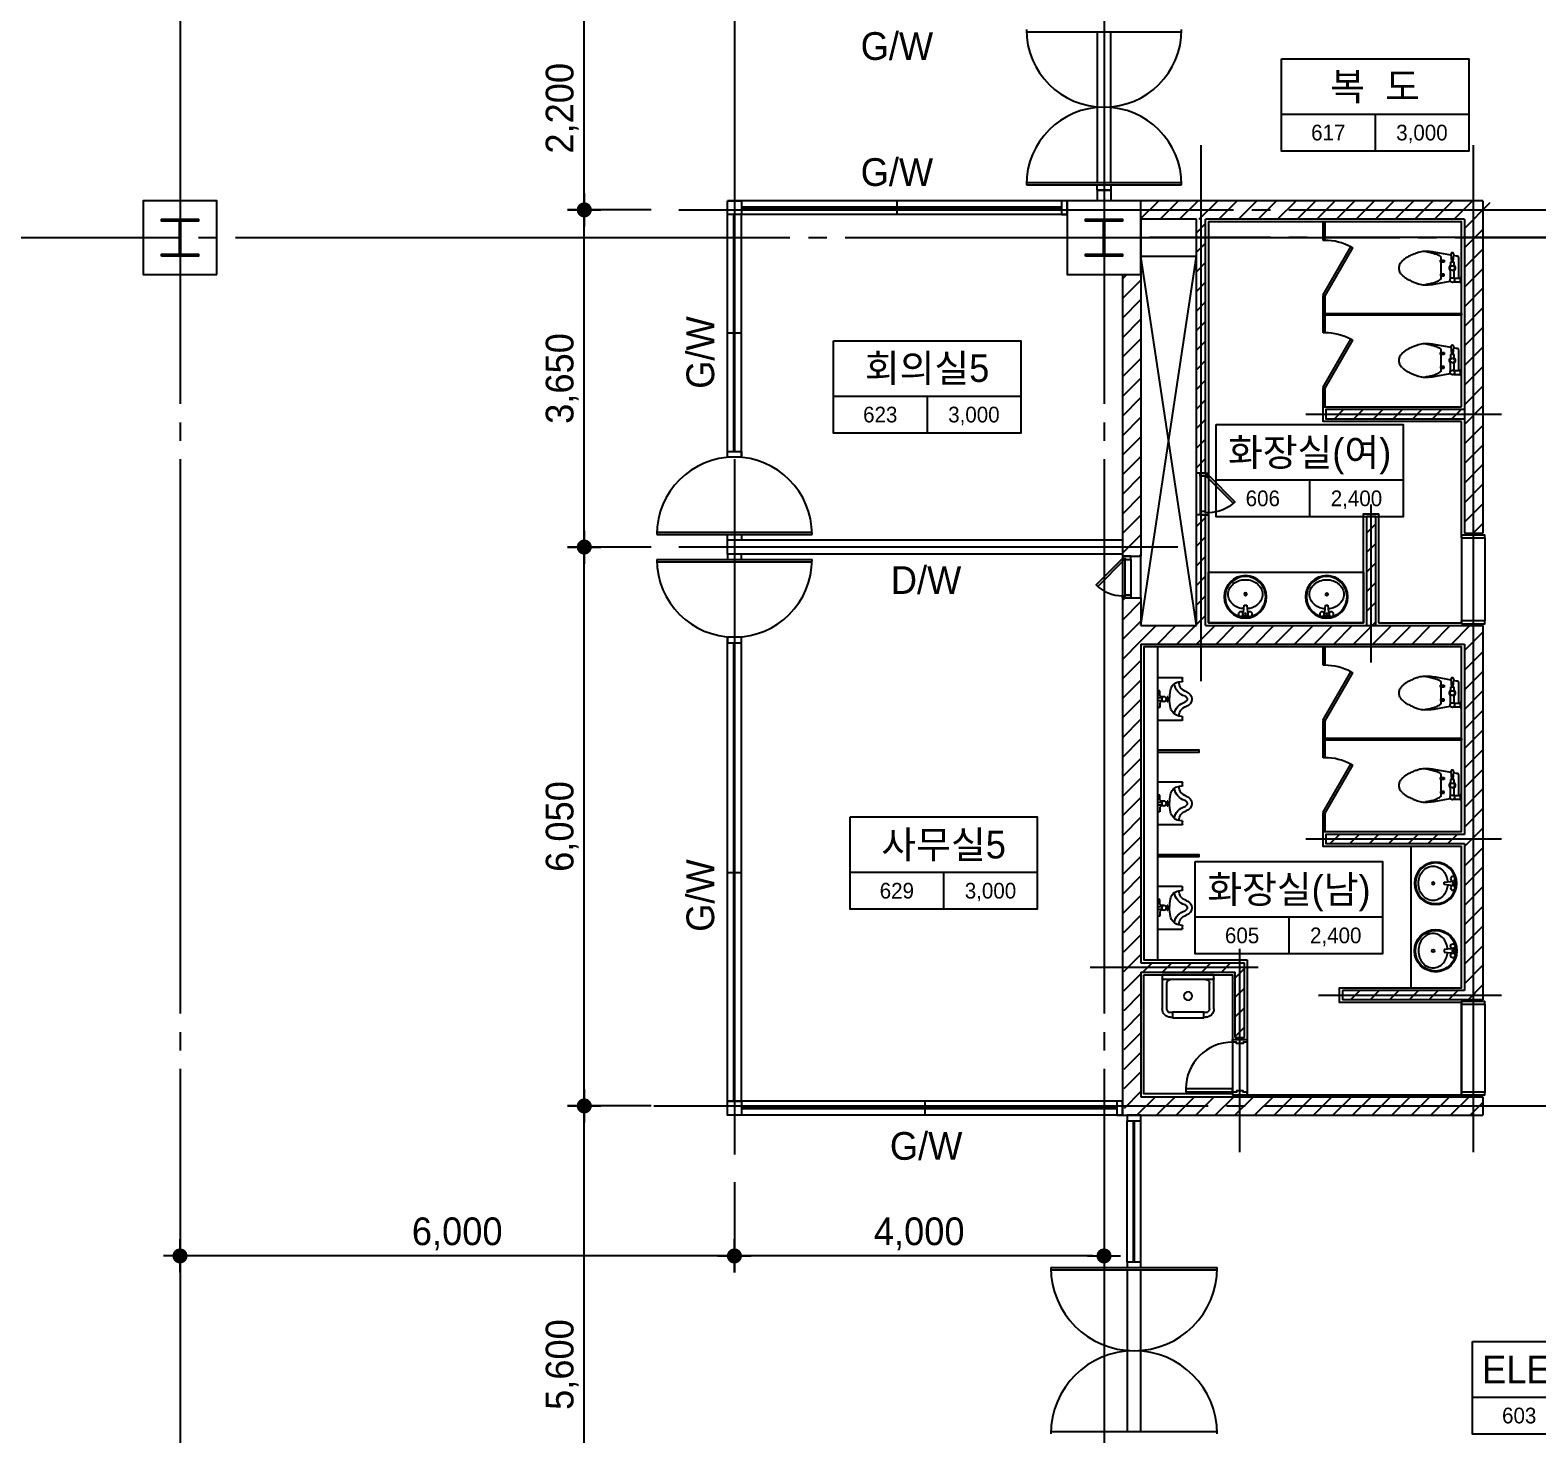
# Model space of a CAD drawing. Extents: x 14411873 to 14490035, y -1804798 to -1750552.
# Drawn here: x 14448251 to 14464558, y -1789499 to -1774303 of the extents above; entities that cross this region are included whole.
import ezdxf
from ezdxf.enums import TextEntityAlignment as Align

# ---------------------------------------------------------------- set-up
doc = ezdxf.new("R2010")
doc.units = 0
doc.header["$LTSCALE"] = 100
doc.header["$MEASUREMENT"] = 0
doc.header["$PDSIZE"] = -10
doc.linetypes.add('CEN', pattern=[66, 60, -2, 2, -2])
doc.layers.get('0').update_dxf_attribs({"linetype": 'CONTINUOUS'})
doc.layers.get('Defpoints').update_dxf_attribs({"linetype": 'CONTINUOUS'})
for name, color, linetype in [('0-내벽고정식', 7, 'CONTINUOUS'), ('4WID', 4, 'CONTINUOUS'), ('8', 8, 'CONTINUOUS'), ('CEN', 1, 'CEN'), ('COL', 2, 'CONTINUOUS'), ('col2', 3, 'CONTINUOUS'), ('DIM', 7, 'CONTINUOUS'), ('EQP', 1, 'CONTINUOUS'), ('FIN', 5, 'CONTINUOUS'), ('HAT', 5, 'CONTINUOUS'), ('K-TOILET', 11, 'CONTINUOUS'), ('TEXT1', 7, 'CONTINUOUS'), ('TO', 6, 'CONTINUOUS'), ('WALL-1', 7, 'CONTINUOUS'), ('WALLBR', 3, 'CONTINUOUS'), ('WID', 4, 'CONTINUOUS'), ('WINE', 8, 'CONTINUOUS')]:
    doc.layers.add(name, color=color, linetype=linetype)
doc.styles.add('HY울를도M', font='HYWULM.TTF')
doc.styles.add('굴림', font='H2HDRM.TTF')
doc.dimstyles.new('DIM50', dxfattribs={"dimscale": 50, "dimtxt": 3, "dimasz": 1.2, "dimexe": 1, "dimexo": 1, "dimgap": 0.6, "dimtad": 1, "dimdec": 4, "dimzin": 0, "dimdsep": 46, "dimlunit": 6, "dimtxsty": '굴림', "dimblk": 'DOTT', "dimcen": 0.09, "dimadec": 0, "dimazin": 0, "dimtfac": 1, "dimtdec": 4, "dimtofl": 0, "dimtmove": 2, "dimatfit": 2, "dimldrblk": 'DOTT', "dimfxl": 1, "dimtolj": 1, "dimtzin": 0, "dimarcsym": 0})
pattern_1 = [(45, (1645526.7, -3035737.57), (-106.0660172, 106.0660172), [])]

# ---------------------------------------------------------------- blocks, each defined once
blk = doc.blocks.new('TT1')
at = {"layer": 'TEXT1'}
for p, q in [((-1013, -600), (1013, -600)), ((0, -600), (0, -1000))]:
    blk.add_line(p, q, dxfattribs=at)
blk.add_lwpolyline([(-1013, 0), (1013, 0), (1013, -1000), (-1013, -1000)], close=True, dxfattribs=at)
blk = doc.blocks.new('2URIN01')
at = {"color": 0}
for p, q in [((-230, -265), (-230, 0)), ((-230, 0), (230, 0)), ((-90, -25), (-90, 0)), ((-15, 0), (-15, -50)), ((15, 0), (15, -50)), ((90, -25), (90, 0)), ((230, 0), (230, -265)), ((-40, -25), (-90, -25)), ((-25, -40), (-40, -25)), ((-25, -65), (-25, -40)), ((-25, -110), (-25, -105)), ((-25, -105), (25, -105)), ((25, -110), (-25, -110)), ((-10, -95), (-10, -105)), ((10, -95), (10, -105)), ((25, -40), (40, -25)), ((25, -65), (25, -40)), ((25, -105), (25, -110)), ((40, -25), (90, -25)), ((-195, -270), (-225, -270)), ((-185, -230), (-190, -265)), ((190, -265), (185, -230)), ((225, -270), (195, -270))]:
    blk.add_line(p, q, dxfattribs=at)
blk.add_circle((0, -70), 25, dxfattribs=at)
for centre, radius, start, end in [((-78, -245), 108, 98.077, 171.8699), ((40, -1080), 951, 92.4153, 98.077), ((15, -482), 352, 77.0924, 92.4153), ((66, -257), 122, 12.9607, 77.0924), ((-225, -265), 5, 180, 270), ((-195, -265), 5, 270, 0), ((-185, -339), 109, 15.3921, 90), ((-185, -339), 159, 15.3921, 82.7797), ((0, -288), 83, 195.3921, 344.6079), ((0, -288), 33, 195.3921, 344.6079), ((185, -339), 159, 98.3981, 164.6079), ((185, -339), 109, 90, 164.6079), ((196, -264), 5.89, 188.1301, 261.8699), ((225, -265), 5, 270, 0)]:
    blk.add_arc(centre, radius, start, end, dxfattribs=at)
blk = doc.blocks.new('2LAVA01', base_point=(376, 233))
at = {"color": 0}
for p, q in [((346, 203), (405, 203)), ((346, 175), (349, 175)), ((354, 170), (362, 94)), ((390, 94), (397, 170)), ((402, 175), (405, 175)), ((362, 94), (390, 94))]:
    blk.add_line(p, q, dxfattribs=at)
blk.add_lwpolyline([(358, 132, 0.064435), (303, 121, 0.091719), (244, 87, 0.103599), (203, 34, 0.113912), (190, -25, 0.113912), (203, -84, 0.103599), (244, -137, 0.091719), (303, -171, 0.084785), (376, -183, 0.084785), (448, -171, 0.091719), (507, -137, 0.103599), (548, -84, 0.113912), (562, -25, 0.113912), (548, 34, 0.103599), (507, 87, 0.091719), (448, 121, 0.064435), (393, 132, 0.084785)], format="xyb", dxfattribs=at)
for centre, radius in [((376, 3), 230), ((376, 3), 220), ((326, 189), 25), ((376, 189), 8), ((426, 189), 25), ((376, -25), 15)]:
    blk.add_circle(centre, radius, dxfattribs=at)
for centre, start, end in [((349, 170), 5.3909, 90), ((402, 170), 90, 174.6091)]:
    blk.add_arc(centre, 5, start, end, dxfattribs=at)
blk = doc.blocks.new('001')
at = {"layer": 'EQP'}
for p, q in [((0, 165), (10, 160)), ((280, 170), (122, 142)), ((10, 100), (0, 95)), ((10, 160), (10, 100)), ((85, 150), (10, 150)), ((85, 110), (10, 110)), ((80, 115), (80, 15)), ((120, 115), (120, 15)), ((190, 85), (190, 65)), ((230, 85), (190, 85)), ((190, 65), (230, 65)), ((220, 115), (220, 85)), ((220, 65), (220, 0)), ((220, 0), (220, -65)), ((230, 65), (230, 85)), ((80, -15), (80, -65)), ((80, -65), (120, -65)), ((120, -65), (120, -15)), ((190, -85), (190, -65)), ((190, -65), (230, -65)), ((230, -85), (190, -85)), ((220, -85), (220, -115)), ((230, -65), (230, -85))]:
    blk.add_line(p, q, dxfattribs=at)
for points in [[(31, 110, 0.018932), (30, 75), (30, 0), (30, -75, 0.024922), (32, -121, 0.25497), (35, -125, 0.056948), (39, -127, 0.016043), (55, -130), (86, -136)], [(90, -65), (85, -150, 1.060552), (115, -150), (110, -65)], [(114, -141), (280, -170, 0.022182), (348, -179, 0.0294), (400, -180, 0.029565), (436, -177, 0.035314), (465, -170, 0.006976), (477, -166, 0.004694), (495, -160, 0.019426), (536, -144, 0.015468), (585, -120, 0.040875), (615, -101, 0.036447), (645, -75, 0.04843), (665, -50, 0.068612), (675, -30, 0.037226), (679, -14, 0.041311), (680, 0, 0.041311)]]:
    blk.add_lwpolyline(points, format="xyb", dxfattribs=at)
for centre in [(100, 130), (100, 0)]:
    blk.add_circle(centre, 25, dxfattribs=at)
for centre, radius, start, end in [((412, -593), 775, 94.7636, 99.8466), ((471, -417), 599, 101.6565, 105.9454), ((385, -261), 441, 88.0277, 94.7636), ((418, -160), 337, 94.3987, 101.6565), ((390, -123), 304, 81.2538, 88.0277), ((403, -34), 213, 73.1639, 81.2538), ((333, -266), 456, 71.5651, 73.1639), ((159, -789), 1007, 70.4892, 71.5651), ((100, 0), 35, 124.8499, 235.1501), ((100, 0), 35, 304.8499, 55.1501), ((224, 115), 3.54, 126.8699, 180), ((326, -22), 174, 119.5675, 126.8699), ((474, -283), 475, 116.5651, 119.5675), ((397, -129), 303, 112.8053, 116.5651), ((371, -66), 234, 105.9454, 112.8053), ((307, -370), 562, 66.0375, 70.4892), ((175, -667), 887, 62.4927, 66.0375), ((485, -73), 217, 53.1301, 62.4927), ((451, -117), 273, 44.7808, 53.1301), ((528, -41), 165, 33.6901, 44.7808), ((596, 4), 82.6, 17.9901, 33.6901), ((572, -3), 108, 9.4623, 17.9901), ((592, 0), 87.7, 0, 9.4623), ((232, -115), 12.3, 180, 225), ((262, -85), 54.8, 225, 245.9278), ((359, 131), 291, 245.9278, 249.444), ((454, 386), 564, 249.444, 251.9714), ((609, 862), 1064, 251.9714, 254.0546), ((544, 635), 828, 254.0546, 256.4166), ((407, 67), 244, 256.4166, 265.6013)]:
    blk.add_arc(centre, radius, start, end, dxfattribs=at)
blk = doc.blocks.new('LA-013')
at = {"layer": 'K-TOILET', "color": 11, "linetype": 'Continuous'}
for p, q in [((-280, 0), (280, 0)), ((-280, -370), (-280, 0)), ((280, 0), (280, -370)), ((-270, -50), (270, -50)), ((-230, -370), (-230, -90)), ((230, -370), (230, -90)), ((-190, -410), (-170, -410)), ((-170, -460), (-190, -460)), ((-170, -460), (-170, -405)), ((-170, -405), (170, -405)), ((-170, -465), (-170, -460)), ((170, -465), (-170, -465)), ((170, -405), (170, -460)), ((170, -410), (190, -410)), ((170, -460), (170, -465)), ((190, -460), (170, -460))]:
    blk.add_line(p, q, dxfattribs=at)
blk.add_circle((0, -230), 45, dxfattribs=at)
for centre, radius, start, end in [((-270, -40), 10, 180, 270), ((-190, -90), 40, 90, 180), ((190, -90), 40, 0, 90), ((270, -40), 10, 270, 0), ((-190, -370), 90, 180, 270), ((-190, -370), 40, 180, 270), ((190, -370), 40, 270, 0), ((190, -370), 90, 270, 0)]:
    blk.add_arc(centre, radius, start, end, dxfattribs=at)
blk = doc.blocks.new('D600')
at = {"layer": 'WID'}
for p, q in [((0, -255), (0, 255)), ((80, 255), (80, -255)), ((120, -270), (120, 270))]:
    blk.add_line(p, q, dxfattribs=at)
for points in [[(90, 300), (120, 300), (120, 270), (80, 270), (80, 255), (0, 255), (0, 270), (0, 270), (0, 300), (90, 300)], [(120, -270), (97, -247), (478, 135), (502, 112)], [(90, -300), (120, -300), (120, -270), (80, -270), (80, -255), (0, -255), (0, -270), (0, -270), (0, -300), (90, -300)]]:
    blk.add_lwpolyline(points, dxfattribs=at)
blk.add_lwpolyline([(120, -270), (502, 112, 0.198912), (120, 270, 0.198912)], format="xyb", dxfattribs=at)
blk = doc.blocks.new('DOTT')
for p, q in [((0, 1.5), (0, -1.5)), ((-1.5, 0), (1.5, 0))]:
    blk.add_line(p, q)
at = {"color": 6, "const_width": 0.68}
blk.add_lwpolyline([(-0.34, 0, 1), (0.34, 0, 1)], format="xyb", close=True, dxfattribs=at)
blk = doc.blocks.new('*D147')
at = {"layer": 'Defpoints', "color": 0, "lineweight": -3}
for p in [(14454248, -1774049), (14455273, -1774049), (14454548, -1776249)]:
    blk.add_point(p, dxfattribs=at)
at = {"layer": 'DIM', "color": 7, "lineweight": -2}
for p, q in [((14454973, -1774049), (14454148, -1774049)), ((14454248, -1776129), (14454248, -1774169)), ((14454248, -1776249), (14454148, -1776249))]:
    blk.add_line(p, q, dxfattribs=at)
at = {"layer": 'DIM', "color": 7, "lineweight": -2, "xscale": 120, "yscale": 120, "zscale": 120}
for p, rotation in [((14454248, -1774049), 90), ((14454248, -1776249), 270)]:
    blk.add_blockref('DOTT', p, dxfattribs=dict(at, rotation=rotation))
at = {"layer": 'DIM', "color": 3, "insert": (14454009, -1775149), "char_height": 300, "attachment_point": 5, "rotation": 90, "style": '굴림'}
blk.add_mtext('\\A1;2,200', dxfattribs=at)
blk = doc.blocks.new('*D156')
at = {"layer": 'Defpoints', "color": 0, "lineweight": -3}
for p in [(14454248, -1779899), (14455273, -1779899), (14455048, -1785949)]:
    blk.add_point(p, dxfattribs=at)
at = {"layer": 'DIM', "color": 7, "lineweight": -2}
for p, q in [((14454973, -1779899), (14454148, -1779899)), ((14454248, -1785829), (14454248, -1780019)), ((14454748, -1785949), (14454148, -1785949))]:
    blk.add_line(p, q, dxfattribs=at)
at = {"layer": 'DIM', "color": 7, "lineweight": -2, "xscale": 120, "yscale": 120, "zscale": 120}
for p, rotation in [((14454248, -1779899), 90), ((14454248, -1785949), 270)]:
    blk.add_blockref('DOTT', p, dxfattribs=dict(at, rotation=rotation))
at = {"layer": 'DIM', "color": 3, "insert": (14454009, -1782924), "char_height": 300, "attachment_point": 5, "rotation": 90, "style": '굴림'}
blk.add_mtext('\\A1;6,050', dxfattribs=at)
blk = doc.blocks.new('*D157')
at = {"layer": 'Defpoints', "color": 0, "lineweight": -3}
for p in [(14454248, -1776249), (14455273, -1776249), (14455273, -1779899)]:
    blk.add_point(p, dxfattribs=at)
at = {"layer": 'DIM', "color": 7, "lineweight": -2}
for p, q in [((14454973, -1776249), (14454148, -1776249)), ((14454248, -1779779), (14454248, -1776369)), ((14454973, -1779899), (14454148, -1779899))]:
    blk.add_line(p, q, dxfattribs=at)
at = {"layer": 'DIM', "color": 7, "lineweight": -2, "xscale": 120, "yscale": 120, "zscale": 120}
for p, rotation in [((14454248, -1776249), 90), ((14454248, -1779899), 270)]:
    blk.add_blockref('DOTT', p, dxfattribs=dict(at, rotation=rotation))
at = {"layer": 'DIM', "color": 3, "insert": (14454009, -1778074), "char_height": 300, "attachment_point": 5, "rotation": 90, "style": '굴림'}
blk.add_mtext('\\A1;3,650', dxfattribs=at)
blk = doc.blocks.new('*D171')
at = {"layer": 'Defpoints', "color": 0, "lineweight": -3}
for p in [(14454248, -1785949), (14455273, -1785949), (14455048, -1791549)]:
    blk.add_point(p, dxfattribs=at)
at = {"layer": 'DIM', "color": 7, "lineweight": -2}
for p, q in [((14454973, -1785949), (14454148, -1785949)), ((14454248, -1791429), (14454248, -1786069)), ((14454748, -1791549), (14454148, -1791549))]:
    blk.add_line(p, q, dxfattribs=at)
at = {"layer": 'DIM', "color": 7, "lineweight": -2, "xscale": 120, "yscale": 120, "zscale": 120}
for p, rotation in [((14454248, -1785949), 90), ((14454248, -1791549), 270)]:
    blk.add_blockref('DOTT', p, dxfattribs=dict(at, rotation=rotation))
at = {"layer": 'DIM', "color": 3, "insert": (14454009, -1788749), "char_height": 300, "attachment_point": 5, "rotation": 90, "style": '굴림'}
blk.add_mtext('\\A1;5,600', dxfattribs=at)
blk = doc.blocks.new('*D195')
at = {"layer": 'Defpoints', "color": 0, "lineweight": -3}
for p in [(14449873, -1786473), (14455873, -1786473), (14449873, -1787573)]:
    blk.add_point(p, dxfattribs=at)
at = {"layer": 'DIM', "color": 7, "lineweight": -2}
for p, q in [((14449873, -1786773), (14449873, -1787673)), ((14455873, -1786773), (14455873, -1787673)), ((14455753, -1787573), (14449993, -1787573))]:
    blk.add_line(p, q, dxfattribs=at)
at = {"layer": 'DIM', "color": 7, "lineweight": -2, "xscale": 120, "yscale": 120, "zscale": 120, "rotation": 180}
blk.add_blockref('DOTT', (14449873, -1787573), dxfattribs=at)
at = {"layer": 'DIM', "color": 7, "lineweight": -2, "xscale": 120, "yscale": 120, "zscale": 120}
blk.add_blockref('DOTT', (14455873, -1787573), dxfattribs=at)
at = {"layer": 'DIM', "color": 3, "insert": (14452873, -1787334), "char_height": 300, "attachment_point": 5, "style": '굴림'}
blk.add_mtext('\\A1;6,000', dxfattribs=at)
blk = doc.blocks.new('*D196')
at = {"layer": 'Defpoints', "color": 0, "lineweight": -3}
for p in [(14455873, -1786473), (14459873, -1786473), (14455873, -1787573)]:
    blk.add_point(p, dxfattribs=at)
at = {"layer": 'DIM', "color": 7, "lineweight": -2}
for p, q in [((14455873, -1786773), (14455873, -1787673)), ((14459873, -1786773), (14459873, -1787673)), ((14459753, -1787573), (14455993, -1787573))]:
    blk.add_line(p, q, dxfattribs=at)
at = {"layer": 'DIM', "color": 7, "lineweight": -2, "xscale": 120, "yscale": 120, "zscale": 120, "rotation": 180}
blk.add_blockref('DOTT', (14455873, -1787573), dxfattribs=at)
at = {"layer": 'DIM', "color": 7, "lineweight": -2, "xscale": 120, "yscale": 120, "zscale": 120}
blk.add_blockref('DOTT', (14459873, -1787573), dxfattribs=at)
at = {"layer": 'DIM', "color": 3, "insert": (14457873, -1787334), "char_height": 300, "attachment_point": 5, "style": '굴림'}
blk.add_mtext('\\A1;4,000', dxfattribs=at)

msp = doc.modelspace()

# ---------------------------------------------------------------- hatches: boundary and pattern name
at = {"layer": 'HAT', "lineweight": -3, "ltscale": 200}
h = msp.add_hatch(dxfattribs=at)
h.set_pattern_fill('_USER,N', color=256, scale=150, angle=45, style=0, pattern_type=0)
h.set_pattern_definition([(45, (1729626.7, -3035737.57), (-106.0660172, 106.0660172), [])])
h.paths.add_polyline_path([(14463773.21251, -1779749.19177), (14463973.21251, -1779749.19177), (14463973.21251, -1776349.19177), (14464053.21251, -1776349.19177), (14464053.21251, -1776149.19177), (14460273.21251, -1776149.19177), (14460273.21251, -1776349.19177), (14463773.21251, -1776349.19177)])
h = msp.add_hatch(dxfattribs=at)
h.set_pattern_fill('_USER,N', color=256, scale=150, angle=45, style=0, pattern_type=0)
h.set_pattern_definition(pattern_1)
h.paths.add_polyline_path([(14460873.21251, -1776349.19177), (14460973.21251, -1776349.19177), (14460973.21251, -1779099.19177), (14460873.21251, -1779099.19177)])
h = msp.add_hatch(dxfattribs=at)
h.set_pattern_fill('_USER,N', color=256, scale=150, angle=45, style=0, pattern_type=0)
h.set_pattern_definition([(45, (1550634.11, -889155.55), (-106.0660172, 106.0660172), [])])
h.paths.add_polyline_path([(14460073.21251, -1776949.19177), (14460273.21251, -1776949.19177), (14460273.21251, -1779999.19177), (14460073.21251, -1779999.19177)])
h = msp.add_hatch(dxfattribs=at)
h.set_pattern_fill('_USER,N', color=256, scale=150, angle=45, style=0, pattern_type=0)
h.set_pattern_definition([(45, (1645526.7, -3035637.57), (-106.0660172, 106.0660172), [])])
h.paths.add_polyline_path([(14462273.21251, -1778409.19177), (14462273.21251, -1778509.19177), (14463773.21251, -1778509.19177), (14463773.21251, -1778409.19177)])
h = msp.add_hatch(dxfattribs=at)
h.set_pattern_fill('_USER,N', color=256, scale=150, angle=45, style=0, pattern_type=0)
h.set_pattern_definition(pattern_1)
h.paths.add_polyline_path([(14462453.21251, -1784799.19177), (14463973.21251, -1784799.19177), (14463973.21251, -1780749.19177), (14462813.21251, -1780749.19177), (14462813.21251, -1779569.19177), (14462713.21251, -1779569.19177), (14462713.21251, -1780749.19177), (14460973.21251, -1780749.19177), (14460973.21251, -1779549.19177), (14460873.21251, -1779549.19177), (14460873.21251, -1780749.19177), (14460273.21251, -1780749.19177), (14460273.21251, -1780949.19177), (14463773.21251, -1780949.19177), (14463773.21251, -1783009.19177), (14462273.21251, -1783009.19177), (14462273.21251, -1783109.19177), (14463773.21251, -1783109.19177), (14463773.21251, -1784699.19177), (14462453.21251, -1784699.19177)])
h = msp.add_hatch(dxfattribs=at)
h.set_pattern_fill('_USER,N', color=256, scale=150, angle=45, style=0, pattern_type=0)
h.set_pattern_definition(pattern_1)
h.paths.add_polyline_path([(14460073.21251, -1780449.19177), (14460273.21251, -1780449.19177), (14460273.21251, -1784399.19177), (14461393.21251, -1784399.19177), (14461393.21251, -1785209.19177), (14461293.21251, -1785209.19177), (14461293.21251, -1784499.19177), (14460273.21251, -1784499.19177), (14460273.21251, -1785849.19177), (14463973.21251, -1785849.19177), (14463973.21251, -1786049.19177), (14460273.21251, -1786049.19177), (14460093.70214, -1786048.57458)])

# ---------------------------------------------------------------- linework, layer by layer
at = {"layer": '0-내벽고정식'}
for p, q in [((14459798.21251, -1776036.69177), (14459798.21251, -1776149.19177)), ((14459798.21251, -1776036.69177), (14459948.21251, -1776036.69177)), ((14459948.21251, -1776036.69177), (14459948.21251, -1776149.19177)), ((14460073.21251, -1779824.19177), (14455798.21251, -1779824.19177)), ((14455798.21251, -1779974.19177), (14455798.21251, -1779824.19177)), ((14460073.21251, -1779974.19177), (14455798.21251, -1779974.19177))]:
    msp.add_line(p, q, dxfattribs=at)
at = {"layer": '4WID', "lineweight": -3, "ltscale": 200}
for p, q in [((14457635.71251, -1776299.19177), (14457635.71251, -1776149.19177)), ((14455798.21251, -1777581.69177), (14455948.21251, -1777581.69177)), ((14455798.21251, -1783422.64726), (14455948.21251, -1783422.64726)), ((14457935.71251, -1786049.19177), (14457935.71251, -1785899.19177))]:
    msp.add_line(p, q, dxfattribs=at)
at = {"layer": '8', "ltscale": 3}
for p, q in [((14463743.21251, -1779799.19177), (14463743.21251, -1780699.19177)), ((14463993.21251, -1779799.19177), (14463993.21251, -1780699.19177)), ((14463743.21251, -1784859.19177), (14463743.21251, -1785799.19177)), ((14463993.21251, -1784859.19177), (14463993.21251, -1785799.19177)), ((14463993.3691, -1784849.19177), (14463993.3691, -1785804.19177))]:
    msp.add_line(p, q, dxfattribs=at)
at = {"layer": 'CEN', "linetype": 'CEN'}
for p, q in [((14449873.21251, -1759149.19177), (14449873.21251, -1799049.19177)), ((14455873.21251, -1759149.1912), (14455873.21251, -1786473.04173)), ((14459873.21251, -1759149.1912), (14459873.21251, -1799049.1912)), ((14460923.21251, -1781349.19177), (14460923.21251, -1775549.19177)), ((14460923.21251, -1781349.19177), (14460923.21251, -1775549.19177)), ((14460923.21251, -1781349.19177), (14460923.21251, -1775549.19177)), ((14463873.21251, -1785749.19177), (14463873.21251, -1775549.19177)), ((14463873.21251, -1785749.19177), (14463873.21251, -1775549.19177)), ((14455273.21251, -1776249.19177), (14469473.21251, -1776249.19177)), ((14463873.21251, -1786449.19177), (14463873.21251, -1776249.19177)), ((14417473.21251, -1776549.19177), (14481473.21251, -1776549.19177)), ((14481473.21251, -1776549.19177), (14460365.81047, -1776549.19177)), ((14460873.21251, -1780749.19177), (14460273.21251, -1776749.19177)), ((14460273.21251, -1780749.19177), (14460873.21251, -1776749.19177)), ((14460273.21251, -1776749.19177), (14460873.21251, -1776749.19177)), ((14460873.21251, -1780749.19177), (14460273.21251, -1776749.19177)), ((14460273.21251, -1780749.19177), (14460873.21251, -1776749.19177)), ((14460273.21251, -1776749.19177), (14460873.21251, -1776749.19177)), ((14462059.08136, -1778459.19177), (14464173.21251, -1778459.19177)), ((14462763.21251, -1781149.19177), (14462763.21251, -1779439.19177)), ((14462763.21251, -1781149.19177), (14462763.21251, -1779439.19177)), ((14460673.21251, -1779899.19177), (14455273.21251, -1779899.19177)), ((14462059.08136, -1783059.19177), (14464173.21251, -1783059.19177)), ((14461343.21251, -1786449.19177), (14461343.21251, -1784249.19177)), ((14461543.21251, -1784449.19177), (14459723.21251, -1784449.19177)), ((14462195.92159, -1784749.19177), (14464173.21251, -1784749.19177)), ((14454999.77785, -1785949.19177), (14470373.21251, -1785949.19177))]:
    msp.add_line(p, q, dxfattribs=at)
at = {"layer": 'COL'}
for points in [[(14450273.21251, -1776949.19177), (14450273.21251, -1776149.19177), (14449473.21251, -1776149.19177), (14449473.21251, -1776949.19177)], [(14460273.21251, -1776949.19177), (14460273.21251, -1776149.19177), (14459473.21251, -1776149.19177), (14459473.21251, -1776949.19177)]]:
    msp.add_lwpolyline(points, close=True, dxfattribs=at)
at = {"layer": 'col2'}
for points in [[(14449673.21251, -1776749.19177), (14449673.21251, -1776728.19177), (14449866.71251, -1776728.19177), (14449866.71251, -1776370.19177), (14449673.21251, -1776370.19177), (14449673.21251, -1776349.19177), (14450073.21251, -1776349.19177), (14450073.21251, -1776370.19177), (14449879.71251, -1776370.19177), (14449879.71251, -1776728.19177), (14450073.21251, -1776728.19177), (14450073.21251, -1776749.19177)], [(14459673.21251, -1776749.19177), (14459673.21251, -1776728.19177), (14459866.71251, -1776728.19177), (14459866.71251, -1776370.19177), (14459673.21251, -1776370.19177), (14459673.21251, -1776349.19177), (14460073.21251, -1776349.19177), (14460073.21251, -1776370.19177), (14459879.71251, -1776370.19177), (14459879.71251, -1776728.19177), (14460073.21251, -1776728.19177), (14460073.21251, -1776749.19177)]]:
    msp.add_lwpolyline(points, close=True, dxfattribs=at)
at = {"layer": 'FIN'}
for points in [[(14463743.21251, -1778379.19177), (14463743.21251, -1776379.19177), (14461003.21251, -1776379.19177), (14461003.21251, -1780719.19177), (14462683.21251, -1780719.19177), (14462683.21251, -1779539.19177), (14462843.21251, -1779539.19177), (14462843.21251, -1780719.19177)], [(14463743.21251, -1778539.19177), (14462243.21251, -1778539.19177), (14462243.21251, -1778379.19177), (14463743.21251, -1778379.19177)], [(14463743.21251, -1779799.19177), (14463743.21251, -1778539.19177)], [(14462843.21251, -1780719.19177), (14463743.21251, -1780719.19177), (14463743.21251, -1780699.19177)], [(14461423.21251, -1784369.19177), (14461423.21251, -1785829.19177), (14463743.21251, -1785829.19177), (14463743.21251, -1784829.19177), (14462423.21251, -1784829.19177), (14462423.21251, -1784669.19177), (14463743.21251, -1784669.19177), (14463743.21251, -1783139.19177), (14462243.21251, -1783139.19177), (14462243.21251, -1782979.19177), (14463743.21251, -1782979.19177), (14463743.21251, -1780979.19177), (14460303.21251, -1780979.19177), (14460303.21251, -1784369.19177), (14461423.21251, -1784369.19177)]]:
    msp.add_lwpolyline(points, dxfattribs=at)
msp.add_lwpolyline([(14460303.21251, -1784529.19177), (14461263.21251, -1784529.19177), (14461263.21251, -1785819.19177), (14460303.21251, -1785819.19177)], close=True, dxfattribs=at)
at = {"layer": 'HAT', "lineweight": -3, "ltscale": 200}
for p, q in [((14460873.21251, -1779549.19177), (14460873.21251, -1779099.19177)), ((14460273.21251, -1780449.19177), (14460273.21251, -1779999.19177))]:
    msp.add_line(p, q, dxfattribs=at)
at = {"layer": 'TO'}
msp.add_line((14460453.21251, -1780979.19177), (14460453.21251, -1784369.19177), dxfattribs=at)
for points in [[(14462243.21251, -1776579.19177), (14462243.21251, -1776379.19177), (14462263.21251, -1776379.19177), (14462263.21251, -1776579.19177)], [(14462243.21251, -1777579.19177), (14462243.21251, -1777179.19177), (14462263.21251, -1777179.19177), (14462263.21251, -1777579.19177)], [(14462263.21251, -1777389.19177), (14462263.21251, -1777369.19177), (14463743.21251, -1777369.19177), (14463743.21251, -1777389.19177)], [(14462243.21251, -1778379.19177), (14462243.21251, -1778179.19177), (14462263.21251, -1778179.19177), (14462263.21251, -1778379.19177)], [(14461003.21251, -1780719.19177), (14461003.21251, -1780169.19177), (14462683.21251, -1780169.19177), (14462683.21251, -1780719.19177)], [(14462243.21251, -1781179.19177), (14462243.21251, -1780979.19177), (14462263.21251, -1780979.19177), (14462263.21251, -1781179.19177)], [(14462243.21251, -1782179.19177), (14462243.21251, -1781779.19177), (14462263.21251, -1781779.19177), (14462263.21251, -1782179.19177)], [(14462263.21251, -1781989.19177), (14462263.21251, -1781969.19177), (14463743.21251, -1781969.19177), (14463743.21251, -1781989.19177)], [(14460453.21251, -1782119.19177), (14460903.21251, -1782119.19177), (14460903.21251, -1782099.19177), (14460453.21251, -1782099.19177)], [(14462243.21251, -1782979.19177), (14462243.21251, -1782779.19177), (14462263.21251, -1782779.19177), (14462263.21251, -1782979.19177)], [(14463743.21251, -1783139.19177), (14463193.21251, -1783139.19177), (14463193.21251, -1784669.19177), (14463743.21251, -1784669.19177)], [(14460453.21251, -1783249.19177), (14460903.21251, -1783249.19177), (14460903.21251, -1783229.19177), (14460453.21251, -1783229.19177)]]:
    msp.add_lwpolyline(points, close=True, dxfattribs=at)
for points in [[(14462263.21251, -1777179.19177), (14462245.89201, -1777169.19177), (14462545.89201, -1776649.57653), (14462563.21251, -1776659.57653), (14462263.21251, -1777179.19177)], [(14462263.21251, -1778179.19177), (14462245.89201, -1778169.19177), (14462545.89201, -1777649.57653), (14462563.21251, -1777659.57653), (14462263.21251, -1778179.19177)], [(14462263.21251, -1781779.19177), (14462245.89201, -1781769.19177), (14462545.89201, -1781249.57653), (14462563.21251, -1781259.57653), (14462263.21251, -1781779.19177)], [(14462263.21251, -1782779.19177), (14462245.89201, -1782769.19177), (14462545.89201, -1782249.57653), (14462563.21251, -1782259.57653), (14462263.21251, -1782779.19177)]]:
    msp.add_lwpolyline(points, dxfattribs=at)
for centre in [(14462262.51958, -1777184.81625), (14462262.51958, -1778184.81625), (14462262.51958, -1781784.81625), (14462262.51958, -1782784.81625)]:
    msp.add_arc(centre, 605.62487, 62.101874522, 89.934444577, dxfattribs=at)
at = {"layer": 'WALL-1', "color": 4}
msp.add_line((14461308.21251, -1785784.19177), (14461308.21251, -1785799.19177), dxfattribs=at)
at = {"layer": 'WALLBR'}
for p, q in [((14463973.21251, -1776149.19177), (14460273.21251, -1776149.19177)), ((14463973.21251, -1776149.19177), (14463973.21251, -1779749.19177)), ((14460873.21251, -1776349.19177), (14460273.21251, -1776349.19177)), ((14460273.21251, -1776349.19177), (14460273.21251, -1779999.19177)), ((14460873.21251, -1779099.19177), (14460873.21251, -1776349.19177)), ((14463773.21251, -1776349.19177), (14460973.21251, -1776349.19177)), ((14460973.21251, -1779099.19177), (14460973.21251, -1776349.19177)), ((14463773.21251, -1776349.19177), (14463773.21251, -1779749.19177)), ((14460073.21251, -1776949.19177), (14460073.21251, -1785729.19177)), ((14460073.21251, -1776949.19177), (14460073.21251, -1786049.19177)), ((14460973.21251, -1779099.19177), (14460873.21251, -1779099.19177)), ((14460873.21251, -1780749.19177), (14460873.21251, -1779549.19177)), ((14460973.21251, -1779549.19177), (14460873.21251, -1779549.19177)), ((14460973.21251, -1780749.19177), (14460973.21251, -1779549.19177)), ((14463773.21251, -1779749.19177), (14463973.21251, -1779749.19177)), ((14460073.21251, -1779999.19177), (14460273.21251, -1779999.19177)), ((14460073.21251, -1780449.19177), (14460273.21251, -1780449.19177)), ((14460273.21251, -1780449.19177), (14460273.21251, -1780749.19177)), ((14460273.21251, -1780749.19177), (14460873.21251, -1780749.19177)), ((14460973.21251, -1780749.19177), (14463973.21251, -1780749.19177)), ((14463973.21251, -1780749.19177), (14463973.21251, -1784799.19177)), ((14460273.21251, -1780949.19177), (14460273.21251, -1784399.19177)), ((14460273.21251, -1780949.19177), (14463773.21251, -1780949.19177)), ((14463773.21251, -1780949.19177), (14463773.21251, -1783009.19177)), ((14463773.21251, -1783109.19177), (14463773.21251, -1784699.19177)), ((14460273.21251, -1784399.19177), (14461393.21251, -1784399.19177)), ((14461393.21251, -1785209.19177), (14461393.21251, -1784399.19177)), ((14460273.21251, -1784499.19177), (14460273.21251, -1785849.19177)), ((14460273.21251, -1784499.19177), (14461293.21251, -1784499.19177)), ((14461293.21251, -1785209.19177), (14461293.21251, -1784499.19177)), ((14463773.21251, -1784699.19177), (14462453.21251, -1784699.19177)), ((14462453.21251, -1784699.19177), (14462453.21251, -1784799.19177)), ((14463973.21251, -1784799.19177), (14462453.21251, -1784799.19177)), ((14461293.21251, -1785209.19177), (14461393.21251, -1785209.19177)), ((14460273.21251, -1785349.19177), (14460273.21251, -1785729.19177)), ((14460273.21251, -1785849.19177), (14463973.21251, -1785849.19177)), ((14463973.21251, -1785849.19177), (14463973.21251, -1786049.19177)), ((14460073.21251, -1786049.19177), (14463973.21251, -1786049.19177))]:
    msp.add_line(p, q, dxfattribs=at)
for points in [[(14463773.21251, -1778409.19177), (14462273.21251, -1778409.19177), (14462273.21251, -1778509.19177), (14463773.21251, -1778509.19177)], [(14462813.21251, -1780749.19177), (14462813.21251, -1779569.19177), (14462713.21251, -1779569.19177), (14462713.21251, -1780749.19177)], [(14463773.21251, -1783009.19177), (14462273.21251, -1783009.19177), (14462273.21251, -1783109.19177), (14463773.21251, -1783109.19177)]]:
    msp.add_lwpolyline(points, dxfattribs=at)
at = {"layer": 'WID'}
for p, q in [((14459033.56425, -1774321.69177), (14460712.86968, -1774321.69177)), ((14459033.21697, -1775976.69177), (14460713.21697, -1775976.69177)), ((14459033.56425, -1775951.69177), (14460712.86968, -1775951.69177)), ((14455867.21251, -1778864.19177), (14455867.21251, -1776299.19177)), ((14455879.21251, -1778864.19177), (14455879.21251, -1776299.19177)), ((14459413.21251, -1776219.19177), (14455948.21251, -1776219.19177)), ((14459413.21251, -1776229.19177), (14455948.21251, -1776229.19177)), ((14455033.21251, -1779764.19177), (14456713.21251, -1779764.19177)), ((14455033.5598, -1779739.19177), (14456712.86523, -1779739.19177)), ((14455033.21251, -1780034.19177), (14456713.21251, -1780034.19177)), ((14455033.5598, -1780059.19177), (14456712.86523, -1780059.19177)), ((14455867.21251, -1785899.19177), (14455867.21251, -1780934.19177)), ((14455879.21251, -1785899.19177), (14455879.21251, -1780934.19177)), ((14460013.21251, -1785969.19177), (14455948.21251, -1785969.19177)), ((14460013.21251, -1785979.19177), (14455948.21251, -1785979.19177)), ((14460192.21251, -1787639.19177), (14460192.21251, -1786109.19177)), ((14460204.21251, -1787639.19177), (14460204.21251, -1786109.19177)), ((14459298.21251, -1787699.19177), (14461098.21251, -1787699.19177)), ((14459298.5598, -1787724.19177), (14461097.86523, -1787724.19177)), ((14459298.5598, -1789474.19177), (14461097.86523, -1789474.19177))]:
    msp.add_line(p, q, dxfattribs=at)
for points in [[(14459798.21251, -1775976.69177), (14459948.21251, -1775976.69177), (14459948.21251, -1776036.69177), (14459798.21251, -1776036.69177)], [(14455798.21251, -1776149.19177), (14455948.21251, -1776149.19177), (14455948.21251, -1776299.19177), (14455798.21251, -1776299.19177)], [(14459413.21251, -1776149.19177), (14459413.21251, -1776299.19177), (14459473.21251, -1776299.19177), (14459473.21251, -1776149.19177)], [(14455798.21251, -1778864.19177), (14455948.21251, -1778864.19177), (14455948.21251, -1778924.19177), (14455798.21251, -1778924.19177)], [(14455798.21251, -1779764.19177), (14455948.21251, -1779764.19177), (14455948.21251, -1779824.19177), (14455798.21251, -1779824.19177)], [(14463743.21251, -1779799.19177), (14463993.21251, -1779799.19177), (14463993.21251, -1779769.19177), (14463743.21251, -1779769.19177)], [(14455798.21251, -1780034.19177), (14455948.21251, -1780034.19177), (14455948.21251, -1779974.19177), (14455798.21251, -1779974.19177)], [(14463743.21251, -1780729.19177), (14463993.21251, -1780729.19177), (14463993.21251, -1780699.19177), (14463743.21251, -1780699.19177)], [(14455798.21251, -1780934.19177), (14455948.21251, -1780934.19177), (14455948.21251, -1780874.19177), (14455798.21251, -1780874.19177)], [(14463743.3691, -1784849.19177), (14463993.3691, -1784849.19177), (14463993.3691, -1784819.19177), (14463743.3691, -1784819.19177)], [(14455798.21251, -1785899.19177), (14455948.21251, -1785899.19177), (14455948.21251, -1786049.19177), (14455798.21251, -1786049.19177)], [(14460013.21251, -1785899.19177), (14460013.21251, -1786049.19177), (14460073.21251, -1786049.19177), (14460073.21251, -1785899.19177)], [(14463743.21251, -1785829.19177), (14463993.21251, -1785829.19177), (14463993.21251, -1785799.19177), (14463743.21251, -1785799.19177)], [(14460123.21251, -1786109.19177), (14460273.21251, -1786109.19177), (14460273.21251, -1786049.19177), (14460123.21251, -1786049.19177)], [(14460123.21251, -1787699.19177), (14460273.21251, -1787699.19177), (14460273.21251, -1787639.19177), (14460123.21251, -1787639.19177)]]:
    msp.add_lwpolyline(points, close=True, dxfattribs=at)
for points in [[(14461423.21251, -1785229.19177), (14461423.21251, -1785229.19177), (14461423.21251, -1785259.19177), (14461378.21251, -1785259.19177), (14461378.21251, -1785274.19177), (14461308.21251, -1785274.19177), (14461308.21251, -1785259.19177), (14461263.21251, -1785259.19177), (14461263.21251, -1785229.19177), (14461423.21251, -1785229.19177)], [(14461263.21251, -1785799.19177), (14461263.21251, -1785764.19177), (14460758.21251, -1785764.19177), (14460758.21251, -1785799.19177)], [(14461263.21251, -1785799.19177), (14460758.21251, -1785799.19177)], [(14461423.21251, -1785829.19177), (14461423.21251, -1785829.19177), (14461423.21251, -1785799.19177), (14461378.21251, -1785799.19177), (14461378.21251, -1785784.19177), (14461308.21251, -1785784.19177), (14461308.21251, -1785799.19177), (14461263.21251, -1785799.19177), (14461263.21251, -1785829.19177), (14461423.21251, -1785829.19177)]]:
    msp.add_lwpolyline(points, dxfattribs=at)
for centre, radius, start, end in [((14459873.21697, -1774296.69177), 840, 180, 0), ((14459873.21697, -1775976.69177), 840, 0, 180), ((14455873.21251, -1779764.19177), 840, 0, 180), ((14455873.21251, -1780034.19177), 840, 180, 0), ((14461263.21251, -1785764.19177), 505, 90, 180), ((14460198.21251, -1787699.19177), 900, 180, 0), ((14460198.21251, -1789499.19177), 900, 0, 180)]:
    msp.add_arc(centre, radius, start, end, dxfattribs=at)
at = {"layer": 'WINE', "lineweight": -3, "ltscale": 200}
for p, q in [((14459798.21251, -1774321.69177), (14459798.21251, -1775951.69177)), ((14459948.21251, -1775951.69177), (14459948.21251, -1774321.69177)), ((14460123.21251, -1787724.19177), (14460123.21251, -1789474.19177)), ((14460273.21251, -1789474.19177), (14460273.21251, -1787724.19177))]:
    msp.add_line(p, q, dxfattribs=at)
at = {"layer": 'WINE'}
for p, q in [((14459473.21251, -1776149.19177), (14455798.21251, -1776149.19177)), ((14455798.21251, -1778927.54669), (14455798.21251, -1776299.19177)), ((14459473.21251, -1776299.19177), (14455798.21251, -1776299.19177)), ((14455948.21251, -1778927.54669), (14455948.21251, -1776299.19177)), ((14455798.21251, -1786049.19177), (14455798.21251, -1780870.83686)), ((14455948.21251, -1785899.19177), (14455948.21251, -1780870.83686)), ((14460073.21251, -1785899.19177), (14455798.21251, -1785899.19177)), ((14460073.21251, -1786049.19177), (14455798.21251, -1786049.19177)), ((14460123.21251, -1787639.19177), (14460123.21251, -1786109.19177)), ((14460273.21251, -1787639.19177), (14460273.21251, -1786109.19177))]:
    msp.add_line(p, q, dxfattribs=at)

# ---------------------------------------------------------------- block references
at = {"color": 6, "xscale": -1}
for name, p, rotation in [('2LAVA01', (14461403.21251, -1780668.27788), 180), ('2LAVA01', (14462283.21251, -1780668.59105), 180), ('2URIN01', (14460453.21251, -1781544.19177), 90), ('2URIN01', (14460453.21251, -1782674.19177), 90), ('2LAVA01', (14463692.59041, -1783539.19177), 270), ('2URIN01', (14460453.21251, -1783804.19177), 90)]:
    msp.add_blockref(name, p, dxfattribs=dict(at, rotation=rotation))
at = {"color": 6, "rotation": 270}
msp.add_blockref('2LAVA01', (14463692.61179, -1784269.19177), dxfattribs=at)
at = {"color": 6, "xscale": -1}
msp.add_blockref('LA-013', (14460783.21251, -1784529.19177), dxfattribs=at)
at = {"layer": '8'}
msp.add_blockref('TT1', (14462807.02394, -1774612.01868), dxfattribs=at)
at = {"layer": 'EQP', "rotation": 180}
for p in [(14463743.03347, -1776879.19177), (14463743.03347, -1777879.19177), (14463743.03347, -1781479.19177), (14463743.03347, -1782479.19177)]:
    msp.add_blockref('001', p, dxfattribs=at)
at = {"layer": 'TEXT1'}
for p in [(14457958.13406, -1777664.69946), (14462098.29837, -1778571.78563), (14458137.63127, -1782819.2784), (14461874.22153, -1783303.09515), (14464873.21251, -1788500.69155)]:
    msp.add_blockref('TT1', p, dxfattribs=at)
at = {"layer": 'WID', "yscale": 0.75, "zscale": 0.75, "rotation": 180}
for p, xscale in [((14460913.21251, -1779324.19177), -0.75), ((14460163.21251, -1780224.19177), 0.75)]:
    msp.add_blockref('D600', p, dxfattribs=dict(at, xscale=xscale))

# ---------------------------------------------------------------- texts
at = {"layer": 'TEXT1', "style": 'HY울를도M'}
for s, p in [('G/W', (14457631.93665, -1774625.15966)), ('복  도', (14462807.02394, -1775062.80876)), ('G/W', (14457631.93665, -1775989.42499)), ('회의실5', (14457958.13406, -1778111.46885)), ('화장실(여)', (14462098.29837, -1779022.5757)), ('D/W', (14457947.27322, -1780406.02806)), ('사무실5', (14458137.63127, -1783270.06847)), ('화장실(남)', (14461874.22153, -1783753.88523)), ('G/W', (14457948.08171, -1786532.03987)), ('ELEV.홀 1', (14464873.21251, -1788951.48162))]:
    msp.add_text(s, height=300, dxfattribs=at).set_placement(p, align=Align.CENTER)
at = {"layer": 'TEXT1', "color": 2, "style": 'HY울를도M'}
for s, p in [('617', (14462300.27598, -1775411.93868)), ('623', (14457451.38611, -1778464.61946)), ('606', (14461591.55042, -1779371.70563)), ('629', (14457630.88331, -1783619.1984)), ('605', (14461367.47357, -1784103.01515)), ('603', (14464366.46456, -1789300.61155))]:
    msp.add_text(s, height=170, dxfattribs=at).set_placement(p, align=Align.MIDDLE_CENTER)
at = {"layer": 'TEXT1', "style": 'HY울를도M'}
for s, p in [('3,000', (14463313.77189, -1775411.93868)), ('3,000', (14458464.88202, -1778464.61946)), ('2,400', (14462605.04633, -1779371.70563)), ('3,000', (14458644.37922, -1783619.1984)), ('2,400', (14462380.96949, -1784103.01515))]:
    msp.add_text(s, height=170, dxfattribs=at).set_placement(p, align=Align.MIDDLE_CENTER)
for p in [(14455653.95389, -1777793.42689), (14455653.95389, -1783671.74943)]:
    msp.add_text('G/W', height=300, rotation=90, dxfattribs=at).set_placement(p, align=Align.CENTER)

# ---------------------------------------------------------------- dimensions: what is measured, and where the dimension line sits
at = {"layer": 'DIM'}
for base, p1, p2, angle, picture, middle in [((14454248.21251, -1774049.19177), (14454548.21251, -1776249.19177), (14455273.21251, -1774049.19177), 90, '*D147', (14454009.17429, -1775149.19177)), ((14454248.21251, -1776249.19177), (14455273.21251, -1779899.19177), (14455273.21251, -1776249.19177), 90, '*D157', (14454009.17429, -1778074.19177)), ((14454248.21251, -1779899.19177), (14455048.21251, -1785949.19177), (14455273.21251, -1779899.19177), 90, '*D156', (14454009.17429, -1782924.19177)), ((14454248.21251, -1785949.19177), (14455048.21251, -1791549.19177), (14455273.21251, -1785949.19177), 90, '*D171', (14454009.17429, -1788749.19177)), ((14449873.21251, -1787573.04173), (14455873.21251, -1786473.04173), (14449873.21251, -1786473.04173), 180, '*D195', (14452873.21251, -1787334.0035)), ((14455873.21251, -1787573.04173), (14459873.21251, -1786473.04173), (14455873.21251, -1786473.04173), 180, '*D196', (14457873.21251, -1787334.37342))]:
    dim = msp.add_linear_dim(base=base, p1=p1, p2=p2, angle=angle, dimstyle='DIM50', override={"dimscale": 100, "dimexo": 3}, dxfattribs=at)
    dim.commit()
    dim.dimension.update_dxf_attribs({"geometry": picture, "text_midpoint": middle})

doc.saveas('drawing.dxf')
